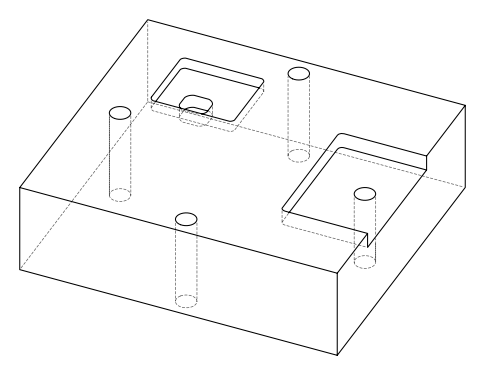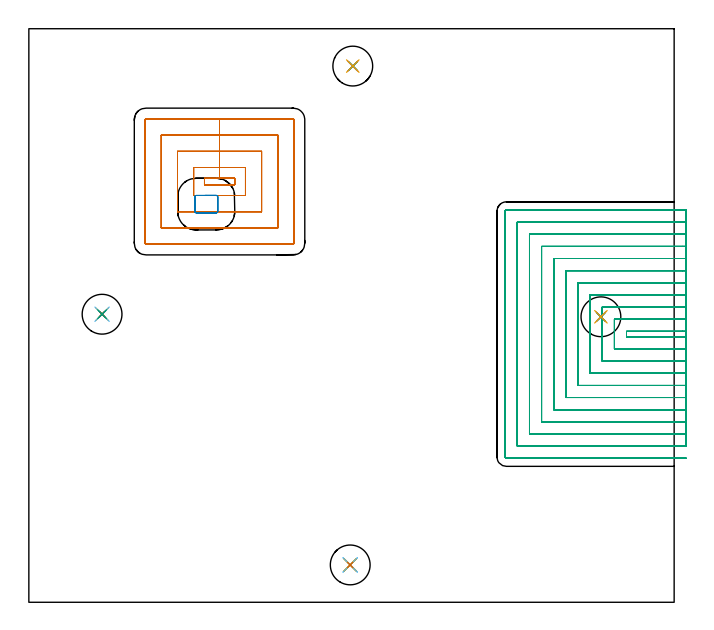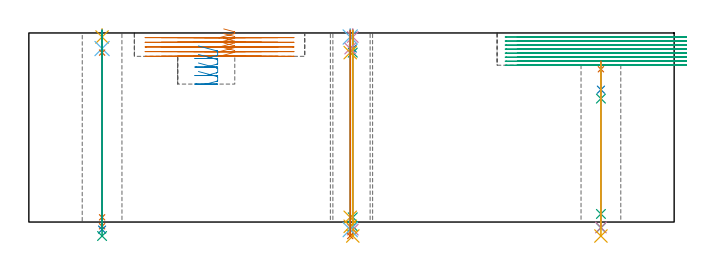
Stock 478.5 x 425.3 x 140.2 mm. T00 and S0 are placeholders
(PLAN: 23 operations, 19 tool changes, 99.9 min)
(1 MILL_RECTANGULAR_POCKET | POCKET_RECTANGULAR_STRAIGHT | UGT0201_010 | Follow Part, ap 4, ae 75% | 12 min | 236859 mm3)
(2 MILL_RECTANGULAR_POCKET_1 | POCKET_RECTANGULAR_STRAIGHT_1 | UGT0201_109 | Follow Part, ap 6.35, ae 75% | 1.06 min | 30053 mm3)
(3 MILL_SLOT | SLOT_PARTIAL_RECTANGULAR | NXT0201_011 | Follow Part, ap 3, ae 75% | 79.22 min | 614961 mm3)
(4 SPOT_DRILL | STEP1HOLE | NXT0321_9005460120000 | 0.05 min | 223 mm3)
(5 SPOT_DRILL_1 | STEP1HOLE_1 | NXT0321_9005460120000 | 0.05 min | 167 mm3)
(6 SPOT_DRILL_2 | STEP1HOLE_2 | NXT0321_9005460120000 | 0.05 min | 177 mm3)
(7 SPOT_DRILL_3 | STEP1HOLE_3 | NXT0321_9005460120000 | 0.05 min | 185 mm3)
(8 DRILL_BLIND_HOLE_INTO_CENTER | STEP1HOLE | UGT0301_196 | 0.06 min | 365 mm3)
(9 GUN_DRILL_THROUGH_HOLE | STEP1HOLE | UGT0307_003 | 0.64 min | 4926 mm3)
(10 SPADE_DRILL_TO_ENLARGE_THROUGH_HOLE | STEP1HOLE | UGT0306_009 | 0.59 min | 32164 mm3)
(11 DRILL_TO_ENLARGE_THROUGH_HOLE | STEP1HOLE | UGT0301_394 | 0.61 min | 58075 mm3)
(12 DRILL_BLIND_HOLE_INTO_CENTER_1 | STEP1HOLE_1 | UGT0301_196 | 0.06 min | 412 mm3)
(13 GUN_DRILL_THROUGH_HOLE_1 | STEP1HOLE_1 | UGT0307_003 | 0.64 min | 4928 mm3)
(14 SPADE_DRILL_TO_ENLARGE_THROUGH_HOLE_1 | STEP1HOLE_1 | UGT0306_009 | 0.59 min | 32106 mm3)
(15 DRILL_TO_ENLARGE_THROUGH_HOLE_1 | STEP1HOLE_1 | UGT0301_394 | 0.61 min | 58131 mm3)
(16 DRILL_BLIND_HOLE_INTO_CENTER_2 | STEP1HOLE_2 | UGT0301_196 | 0.06 min | 343 mm3)
(17 GUN_DRILL_THROUGH_HOLE_2 | STEP1HOLE_2 | UGT0307_003 | 0.64 min | 4920 mm3)
(18 SPADE_DRILL_TO_ENLARGE_THROUGH_HOLE_2 | STEP1HOLE_2 | UGT0306_009 | 0.59 min | 32151 mm3)
(19 DRILL_TO_ENLARGE_THROUGH_HOLE_2 | STEP1HOLE_2 | UGT0301_394 | 0.61 min | 58145 mm3)
(20 DRILL_BLIND_HOLE_INTO_CENTER_3 | STEP1HOLE_3 | NXT0301_092 | 0.09 min | 1723 mm3)
(21 GUN_DRILL_THROUGH_HOLE_3 | STEP1HOLE_3 | UGT0307_009 | 0.59 min | 11191 mm3)
(22 DRILL_TO_ENLARGE_THROUGH_HOLE_3 | STEP1HOLE_3 | NXT0301_104 | 0.5 min | 4752 mm3)
(23 DRILL_TO_ENLARGE_THROUGH_HOLE_4 | STEP1HOLE_3 | UGT0301_394 | 0.52 min | 61577 mm3)
(TOOL UGT0201_010 | End Mill 16 mm | D16 FL22 Z2)
(TOOL UGT0201_109 | End Mill 25.4 mm | D25.4 FL25 Z2)
(TOOL NXT0201_011 | ENDMILL 12mm [2P460-1200-NA 1630] | D12 FL38 Z6)
(TOOL NXT0321_9005460120000 | NC Spot Drill, 142deg, 12mm, Carbide, Uncoated | D12 PA142 FL30 Z2)
(TOOL UGT0301_196 | Twist Drill 7.7 mm | D7.7 PA118 FL73 Z2)
(TOOL UGT0307_003 | Gun Drill 7 mm | D7 PA130 FL24 Z1)
(TOOL UGT0306_009 | Spade Drill 18.5mm | D18.5 PA132 FL10 Z2)
(TOOL UGT0301_394 | Twist Drill 29.5 mm | D29.5 PA118 FL165 Z2)
(TOOL NXT0301_092 | Carbide Drill 12.1mm [860.1-1210-061A1-MM 2214] | D12.1 PA140 FL77 Z2)
(TOOL UGT0307_009 | Gun Drill 12 mm | D12 PA130 FL24 Z1)
(TOOL NXT0301_104 | Carbide Drill 14mm [860.1-1400-112A1-MM 2214] | D14 PA140 FL123 Z2)
(OP 1 MILL_RECTANGULAR_POCKET)
G17 G21 G94 G90
T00 M6
G54
G17 G0 G90 X144.491 Y309.6 S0 M3
G43 Z150.2 H0
Z143.2
G94 G1 X152.6 Z141.027 F250.
Y314.4 Z139.741
X141.4 Z136.74
X130.2 F500.
Y309.6
X152.6
Y314.4
X141.4
Y322.4
X122.2
Y301.6
X160.6
Y322.4
X141.4
Y334.4
X110.2
Y289.6
X172.6
Y334.4
X141.4
Y346.4
X98.2
Y277.6
X184.6
Y346.4
X141.4
Y358.4
X86.8
G3 X86.2 Y357.8 R0.6
G1 Y266.2
G3 X86.8 Y265.6 R0.6
G1 X196.
G3 X196.6 Y266.2 R0.6
G1 Y357.8
G3 X196. Y358.4 R0.6
G1 X141.4
X140.4
G0 X144.491 Y309.6 Z139.74
G1 X152.6 Z137.567 F250.
Y314.4 Z136.281
X141.4 Z133.28
X130.2 F500.
Y309.6
X152.6
Y314.4
X141.4
Y322.4
X122.2
Y301.6
X160.6
Y322.4
X141.4
Y334.4
X110.2
Y289.6
X172.6
Y334.4
X141.4
Y346.4
X98.2
Y277.6
X184.6
Y346.4
X141.4
Y358.4
X86.8
G3 X86.2 Y357.8 R0.6
G1 Y266.2
G3 X86.8 Y265.6 R0.6
G1 X196.
G3 X196.6 Y266.2 R0.6
G1 Y357.8
G3 X196. Y358.4 R0.6
G1 X141.4
X140.4
G0 X144.491 Y309.6 Z136.28
G1 X152.6 Z134.107 F250.
Y314.4 Z132.821
X141.4 Z129.82
X130.2 F500.
Y309.6
X152.6
Y314.4
X141.4
Y322.4
X122.2
Y301.6
X160.6
Y322.4
X141.4
Y334.4
X110.2
Y289.6
X172.6
Y334.4
X141.4
Y346.4
X98.2
Y277.6
X184.6
Y346.4
X141.4
Y358.4
X86.8
G3 X86.2 Y357.8 R0.6
G1 Y266.2
G3 X86.8 Y265.6 R0.6
G1 X196.
G3 X196.6 Y266.2 R0.6
G1 Y357.8
G3 X196. Y358.4 R0.6
G1 X141.4
X140.4
G0 X144.491 Y309.6 Z132.82
G1 X152.6 Z130.647 F250.
Y314.4 Z129.361
X141.4 Z126.36
X130.2 F500.
Y309.6
X152.6
Y314.4
X141.4
Y322.4
X122.2
Y301.6
X160.6
Y322.4
X141.4
Y334.4
X110.2
Y289.6
X172.6
Y334.4
X141.4
Y346.4
X98.2
Y277.6
X184.6
Y346.4
X141.4
Y358.4
X86.8
G3 X86.2 Y357.8 R0.6
G1 Y266.2
G3 X86.8 Y265.6 R0.6
G1 X196.
G3 X196.6 Y266.2 R0.6
G1 Y357.8
G3 X196. Y358.4 R0.6
G1 X141.4
X140.4
G0 X144.491 Y309.6 Z129.36
G1 X152.6 Z127.187 F250.
Y314.4 Z125.901
X141.4 Z122.9
X130.2 F500.
Y309.6
X152.6
Y314.4
X141.4
Y322.4
X122.2
Y301.6
X160.6
Y322.4
X141.4
Y334.4
X110.2
Y289.6
X172.6
Y334.4
X141.4
Y346.4
X98.2
Y277.6
X184.6
Y346.4
X141.4
Y358.4
X86.8
G3 X86.2 Y357.8 R0.6
G1 Y266.2
G3 X86.8 Y265.6 R0.6
G1 X196.
G3 X196.6 Y266.2 R0.6
G1 Y357.8
G3 X196. Y358.4 R0.6
G1 X141.4
X140.4
G0 Z150.2
M5
M2
(OP 2 MILL_RECTANGULAR_POCKET_1)
G17 G21 G94 G90
T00 M6
G54
G17 G0 G90 X125.728 Y288.8 S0 M3
G43 Z150.2 H0
Z130.567
G94 G1 X139. Z127.01 F250.
X139.1 Z126.983
X139.367 Y288.864 Z126.91
X139.607 Y288.999 Z126.836
X139.801 Y289.193 Z126.763
X139.936 Y289.433 Z126.689
X140. Y289.7 Z126.615
Y300.8 Z123.641
X139.936 Y301.067 Z123.567
X139.801 Y301.307 Z123.494
X139.607 Y301.501 Z123.42
X139.367 Y301.636 Z123.347
X139.1 Y301.7 Z123.273
X139. Z123.246
X131.55 Z121.25
X124.1 F500.
G3 X123.1 Y300.7 R1.
G1 Y289.8
G3 X124.1 Y288.8 R1.
G1 X139.
G3 X140. Y289.8 R1.
G1 Y300.7
G3 X139. Y301.7 R1.
G1 X131.55
X130.55
G0 X125.728 Y288.8 Z124.25
G1 X139. Z120.694 F250.
X139.1 Z120.667
X139.367 Y288.864 Z120.593
X139.607 Y288.999 Z120.52
X139.801 Y289.193 Z120.446
X139.936 Y289.433 Z120.372
X140. Y289.7 Z120.299
Y300.8 Z117.324
X139.936 Y301.067 Z117.251
X139.801 Y301.307 Z117.177
X139.607 Y301.501 Z117.104
X139.367 Y301.636 Z117.03
X139.1 Y301.7 Z116.956
X139. Z116.93
X131.55 Z114.933
X124.1 F500.
G3 X123.1 Y300.7 R1.
G1 Y289.8
G3 X124.1 Y288.8 R1.
G1 X139.
G3 X140. Y289.8 R1.
G1 Y300.7
G3 X139. Y301.7 R1.
G1 X131.55
X130.55
G0 X125.728 Y288.8 Z117.933
G1 X139. Z114.377 F250.
X139.1 Z114.35
X139.367 Y288.864 Z114.277
X139.607 Y288.999 Z114.203
X139.801 Y289.193 Z114.129
X139.936 Y289.433 Z114.056
X140. Y289.7 Z113.982
Y300.8 Z111.008
X139.936 Y301.067 Z110.934
X139.801 Y301.307 Z110.861
X139.607 Y301.501 Z110.787
X139.367 Y301.636 Z110.713
X139.1 Y301.7 Z110.64
X139. Z110.613
X131.55 Z108.617
X124.1 F500.
G3 X123.1 Y300.7 R1.
G1 Y289.8
G3 X124.1 Y288.8 R1.
G1 X139.
G3 X140. Y289.8 R1.
G1 Y300.7
G3 X139. Y301.7 R1.
G1 X131.55
X130.55
G0 X125.728 Y288.8 Z111.617
G1 X139. Z108.06 F250.
X139.1 Z108.034
X139.367 Y288.864 Z107.96
X139.607 Y288.999 Z107.886
X139.801 Y289.193 Z107.813
X139.936 Y289.433 Z107.739
X140. Y289.7 Z107.665
Y300.8 Z104.691
X139.936 Y301.067 Z104.618
X139.801 Y301.307 Z104.544
X139.607 Y301.501 Z104.47
X139.367 Y301.636 Z104.397
X139.1 Y301.7 Z104.323
X139. Z104.296
X131.55 Z102.3
X124.1 F500.
G3 X123.1 Y300.7 R1.
G1 Y289.8
G3 X124.1 Y288.8 R1.
G1 X139.
G3 X140. Y289.8 R1.
G1 Y300.7
G3 X139. Y301.7 R1.
G1 X131.55
X130.55
G0 Z150.2
M5
M2
(OP 3 MILL_SLOT)
G17 G21 G94 G90
T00 M6
G54
G17 G0 G90 X487.5 Y200.9 S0 M3
G43 Z150.2 H1
Z137.212
G94 G1 X484.5 F250.
X443.2 F500.
Y196.8
X484.5
X487.5 F250.
Y209.9
X484.5
X434.2 F500.
Y187.8
X484.5
X487.5 F250.
Y218.9
X484.5
X425.2 F500.
Y178.8
X484.5
X487.5 F250.
Y227.9
X484.5
X416.2 F500.
Y169.8
X484.5
X487.5 F250.
Y236.9
X484.5
X407.2 F500.
Y160.8
X484.5
X487.5 F250.
Y245.9
X484.5
X398.2 F500.
Y151.8
X484.5
X487.5 F250.
Y254.9
X484.5
X389.2 F500.
Y142.8
X484.5
X487.5 F250.
Y263.9
X484.5
X380.2 F500.
Y133.8
X484.5
X487.5 F250.
Y272.9
X484.5
X371.2 F500.
Y124.8
X484.5
X487.5 F250.
Y281.9
X484.5
X362.2 F500.
Y115.8
X484.5
X487.5 F250.
Y290.9
X484.5
X354. F500.
G3 X353.2 Y290.1 R0.8
G1 Y107.6
G3 X354. Y106.8 R0.8
G1 X484.5
X487.5 F250.
G0 Y200.9 Z134.225
G1 X484.5
X443.2 F500.
Y196.8
X484.5
X487.5 F250.
Y209.9
X484.5
X434.2 F500.
Y187.8
X484.5
X487.5 F250.
Y218.9
X484.5
X425.2 F500.
Y178.8
X484.5
X487.5 F250.
Y227.9
X484.5
X416.2 F500.
Y169.8
X484.5
X487.5 F250.
Y236.9
X484.5
X407.2 F500.
Y160.8
X484.5
X487.5 F250.
Y245.9
X484.5
X398.2 F500.
Y151.8
X484.5
X487.5 F250.
Y254.9
X484.5
X389.2 F500.
Y142.8
X484.5
X487.5 F250.
Y263.9
X484.5
X380.2 F500.
Y133.8
X484.5
X487.5 F250.
Y272.9
X484.5
X371.2 F500.
Y124.8
X484.5
X487.5 F250.
Y281.9
X484.5
X362.2 F500.
Y115.8
X484.5
X487.5 F250.
Y290.9
X484.5
X354. F500.
G3 X353.2 Y290.1 R0.8
G1 Y107.6
G3 X354. Y106.8 R0.8
G1 X484.5
X487.5 F250.
G0 Y200.9 Z131.237
G1 X484.5
X443.2 F500.
Y196.8
X484.5
X487.5 F250.
Y209.9
X484.5
X434.2 F500.
Y187.8
X484.5
X487.5 F250.
Y218.9
X484.5
X425.2 F500.
Y178.8
X484.5
X487.5 F250.
Y227.9
X484.5
X416.2 F500.
Y169.8
X484.5
X487.5 F250.
Y236.9
X484.5
X407.2 F500.
Y160.8
X484.5
X487.5 F250.
Y245.9
X484.5
X398.2 F500.
Y151.8
X484.5
X487.5 F250.
Y254.9
X484.5
X389.2 F500.
Y142.8
X484.5
X487.5 F250.
Y263.9
X484.5
X380.2 F500.
Y133.8
X484.5
X487.5 F250.
Y272.9
X484.5
X371.2 F500.
Y124.8
X484.5
X487.5 F250.
Y281.9
X484.5
X362.2 F500.
Y115.8
X484.5
X487.5 F250.
Y290.9
X484.5
X354. F500.
G3 X353.2 Y290.1 R0.8
G1 Y107.6
G3 X354. Y106.8 R0.8
G1 X484.5
X487.5 F250.
G0 Y200.9 Z128.25
G1 X484.5
X443.2 F500.
Y196.8
X484.5
X487.5 F250.
Y209.9
X484.5
X434.2 F500.
Y187.8
X484.5
X487.5 F250.
Y218.9
X484.5
X425.2 F500.
Y178.8
X484.5
X487.5 F250.
Y227.9
X484.5
X416.2 F500.
Y169.8
X484.5
X487.5 F250.
Y236.9
X484.5
X407.2 F500.
Y160.8
X484.5
X487.5 F250.
Y245.9
X484.5
X398.2 F500.
Y151.8
X484.5
X487.5 F250.
Y254.9
X484.5
X389.2 F500.
Y142.8
X484.5
X487.5 F250.
Y263.9
X484.5
X380.2 F500.
Y133.8
X484.5
X487.5 F250.
Y272.9
X484.5
X371.2 F500.
Y124.8
X484.5
X487.5 F250.
Y281.9
X484.5
X362.2 F500.
Y115.8
X484.5
X487.5 F250.
Y290.9
X484.5
X354. F500.
G3 X353.2 Y290.1 R0.8
G1 Y107.6
G3 X354. Y106.8 R0.8
G1 X484.5
X487.5 F250.
G0 Y200.9 Z125.262
G1 X484.5
X443.2 F500.
Y196.8
X484.5
X487.5 F250.
Y209.9
X484.5
X434.2 F500.
Y187.8
X484.5
X487.5 F250.
Y218.9
X484.5
X425.2 F500.
Y178.8
X484.5
X487.5 F250.
Y227.9
X484.5
X416.2 F500.
Y169.8
X484.5
X487.5 F250.
Y236.9
X484.5
X407.2 F500.
Y160.8
X484.5
X487.5 F250.
Y245.9
X484.5
X398.2 F500.
Y151.8
X484.5
X487.5 F250.
Y254.9
X484.5
X389.2 F500.
Y142.8
X484.5
X487.5 F250.
Y263.9
X484.5
X380.2 F500.
Y133.8
X484.5
X487.5 F250.
Y272.9
X484.5
X371.2 F500.
Y124.8
X484.5
X487.5 F250.
Y281.9
X484.5
X362.2 F500.
Y115.8
X484.5
X487.5 F250.
Y290.9
X484.5
X354. F500.
G3 X353.2 Y290.1 R0.8
G1 Y107.6
G3 X354. Y106.8 R0.8
G1 X484.5
X487.5 F250.
G0 Y200.9 Z122.275
G1 X484.5
X443.2 F500.
Y196.8
X484.5
X487.5 F250.
Y209.9
X484.5
X434.2 F500.
Y187.8
X484.5
X487.5 F250.
Y218.9
X484.5
X425.2 F500.
Y178.8
X484.5
X487.5 F250.
Y227.9
X484.5
X416.2 F500.
Y169.8
X484.5
X487.5 F250.
Y236.9
X484.5
X407.2 F500.
Y160.8
X484.5
X487.5 F250.
Y245.9
X484.5
X398.2 F500.
Y151.8
X484.5
X487.5 F250.
Y254.9
X484.5
X389.2 F500.
Y142.8
X484.5
X487.5 F250.
Y263.9
X484.5
X380.2 F500.
Y133.8
X484.5
X487.5 F250.
Y272.9
X484.5
X371.2 F500.
Y124.8
X484.5
X487.5 F250.
Y281.9
X484.5
X362.2 F500.
Y115.8
X484.5
X487.5 F250.
Y290.9
X484.5
X354. F500.
G3 X353.2 Y290.1 R0.8
G1 Y107.6
G3 X354. Y106.8 R0.8
G1 X484.5
X487.5 F250.
G0 Y200.9 Z119.287
G1 X484.5
X443.2 F500.
Y196.8
X484.5
X487.5 F250.
Y209.9
X484.5
X434.2 F500.
Y187.8
X484.5
X487.5 F250.
Y218.9
X484.5
X425.2 F500.
Y178.8
X484.5
X487.5 F250.
Y227.9
X484.5
X416.2 F500.
Y169.8
X484.5
X487.5 F250.
Y236.9
X484.5
X407.2 F500.
Y160.8
X484.5
X487.5 F250.
Y245.9
X484.5
X398.2 F500.
Y151.8
X484.5
X487.5 F250.
Y254.9
X484.5
X389.2 F500.
Y142.8
X484.5
X487.5 F250.
Y263.9
X484.5
X380.2 F500.
Y133.8
X484.5
X487.5 F250.
Y272.9
X484.5
X371.2 F500.
Y124.8
X484.5
X487.5 F250.
Y281.9
X484.5
X362.2 F500.
Y115.8
X484.5
X487.5 F250.
Y290.9
X484.5
X354. F500.
G3 X353.2 Y290.1 R0.8
G1 Y107.6
G3 X354. Y106.8 R0.8
G1 X484.5
X487.5 F250.
G0 Y200.9 Z116.3
G1 X484.5
X443.2 F500.
Y196.8
X484.5
X487.5 F250.
Y209.9
X484.5
X434.2 F500.
Y187.8
X484.5
X487.5 F250.
Y218.9
X484.5
X425.2 F500.
Y178.8
X484.5
X487.5 F250.
Y227.9
X484.5
X416.2 F500.
Y169.8
X484.5
X487.5 F250.
Y236.9
X484.5
X407.2 F500.
Y160.8
X484.5
X487.5 F250.
Y245.9
X484.5
X398.2 F500.
Y151.8
X484.5
X487.5 F250.
Y254.9
X484.5
X389.2 F500.
Y142.8
X484.5
X487.5 F250.
Y263.9
X484.5
X380.2 F500.
Y133.8
X484.5
X487.5 F250.
Y272.9
X484.5
X371.2 F500.
Y124.8
X484.5
X487.5 F250.
Y281.9
X484.5
X362.2 F500.
Y115.8
X484.5
X487.5 F250.
Y290.9
X484.5
X354. F500.
G3 X353.2 Y290.1 R0.8
G1 Y107.6
G3 X354. Y106.8 R0.8
G1 X484.5
X487.5 F250.
G0 Z150.2
M5
M2
(OP 4 SPOT_DRILL)
G17 G21 G94 G90
T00 M6
G54
G17 G0 G90 X240.2 Y397.6 S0 M3
G43 Z150.2 H0
G94 G81 G98 Z137.2 F250. R143.2
G80
M5
M2
(OP 5 SPOT_DRILL_1)
G17 G21 G94 G90
T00 M6
G54
G17 G0 G90 X54.3 Y213.6 S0 M3
G43 Z150.2 H0
G94 G81 G98 Z137.2 F250. R143.2
G80
M5
M2
(OP 6 SPOT_DRILL_2)
G17 G21 G94 G90
T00 M6
G54
G17 G0 G90 X238.3 Y27.7 S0 M3
G43 Z150.2 H0
G94 G81 G98 Z137.2 F250. R143.2
G80
M5
M2
(OP 7 SPOT_DRILL_3)
G17 G21 G94 G90
T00 M6
G54
G17 G0 G90 X424.2 Y211.7 S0 M3
G43 Z150.2 H0
G94 G81 G98 Z113.3 F250. R119.3
G80
M5
M2
(OP 8 DRILL_BLIND_HOLE_INTO_CENTER)
G17 G21 G94 G90
T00 M6
G54
G17 G0 G90 X240.2 Y397.6 S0 M3
G43 Z150.2 H0
G94 G81 G98 Z128.65 F250. R142.2
G80
M5
M2
(OP 9 GUN_DRILL_THROUGH_HOLE)
G17 G21 G94 G90
T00 M6
G54
G17 G0 G90 X240.2 Y397.6 M8
G43 Z150.2 H0
Z137.833
S716 M3
G94 G1 Z125.621 F125. M26
G4 X.084
Z3.5 F250.
G4 X.084
Z-3.132 F125.
G4 X.084
M5
M9
G0 Z137.833
Z150.2
M2
(OP 10 SPADE_DRILL_TO_ENLARGE_THROUGH_HOLE)
G17 G21 G94 G90
T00 M6
G54
G17 G0 G90 X240.2 Y397.6 S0 M3
G43 Z150.2 H0
G94 G73 G98 Z-5.618 F250. Q18.227 R142.2
G80
M5
M2
(OP 11 DRILL_TO_ENLARGE_THROUGH_HOLE)
G17 G21 G94 G90
T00 M6
G54
G17 G0 G90 X240.2 Y397.6 S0 M3
G43 Z150.2 H0
G94 G73 G98 Z-10.363 F250. Q25.094 R142.2
G80
M5
M2
(OP 12 DRILL_BLIND_HOLE_INTO_CENTER_1)
G17 G21 G94 G90
T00 M6
G54
G17 G0 G90 X54.3 Y213.6 S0 M3
G43 Z150.2 H0
G94 G81 G98 Z128.65 F250. R142.2
G80
M5
M2
(OP 13 GUN_DRILL_THROUGH_HOLE_1)
G17 G21 G94 G90
T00 M6
G54
G17 G0 G90 X54.3 Y213.6 M8
G43 Z150.2 H0
Z137.833
S716 M3
G94 G1 Z125.621 F125. M26
G4 X.084
Z3.5 F250.
G4 X.084
Z-3.132 F125.
G4 X.084
M5
M9
G0 Z137.833
Z150.2
M2
(OP 14 SPADE_DRILL_TO_ENLARGE_THROUGH_HOLE_1)
G17 G21 G94 G90
T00 M6
G54
G17 G0 G90 X54.3 Y213.6 S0 M3
G43 Z150.2 H0
G94 G73 G98 Z-5.618 F250. Q18.227 R142.2
G80
M5
M2
(OP 15 DRILL_TO_ENLARGE_THROUGH_HOLE_1)
G17 G21 G94 G90
T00 M6
G54
G17 G0 G90 X54.3 Y213.6 S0 M3
G43 Z150.2 H0
G94 G73 G98 Z-10.363 F250. Q25.094 R142.2
G80
M5
M2
(OP 16 DRILL_BLIND_HOLE_INTO_CENTER_2)
G17 G21 G94 G90
T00 M6
G54
G17 G0 G90 X238.3 Y27.7 S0 M3
G43 Z150.2 H0
G94 G81 G98 Z128.65 F250. R142.2
G80
M5
M2
(OP 17 GUN_DRILL_THROUGH_HOLE_2)
G17 G21 G94 G90
T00 M6
G54
G17 G0 G90 X238.3 Y27.7 M8
G43 Z150.2 H0
Z137.833
S716 M3
G94 G1 Z125.621 F125. M26
G4 X.084
Z3.5 F250.
G4 X.084
Z-3.132 F125.
G4 X.084
M5
M9
G0 Z137.833
Z150.2
M2
(OP 18 SPADE_DRILL_TO_ENLARGE_THROUGH_HOLE_2)
G17 G21 G94 G90
T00 M6
G54
G17 G0 G90 X238.3 Y27.7 S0 M3
G43 Z150.2 H0
G94 G73 G98 Z-5.618 F250. Q18.227 R142.2
G80
M5
M2
(OP 19 DRILL_TO_ENLARGE_THROUGH_HOLE_2)
G17 G21 G94 G90
T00 M6
G54
G17 G0 G90 X238.3 Y27.7 S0 M3
G43 Z150.2 H0
G94 G73 G98 Z-10.363 F250. Q25.094 R142.2
G80
M5
M2
(OP 20 DRILL_BLIND_HOLE_INTO_CENTER_3)
G17 G21 G94 G90
T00 M6
G54
G17 G0 G90 X424.2 Y211.7 S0 M3
G43 Z150.2 H1
G94 G81 G98 Z98.15 F250. R118.3
G80
M5
M2
(OP 21 GUN_DRILL_THROUGH_HOLE_3)
G17 G21 G94 G90
T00 M6
G54
G17 G0 G90 X424.2 Y211.7 M8
G43 Z150.2 H0
Z111.482
S716 M3
G94 G1 Z91.536 F125. M26
G4 X.084
Z6. F250.
G4 X.084
Z-4.298 F125.
G4 X.084
M5
M9
G0 Z111.482
Z150.2
M2
(OP 22 DRILL_TO_ENLARGE_THROUGH_HOLE_3)
G17 G21 G94 G90
T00 M6
G54
G17 G0 G90 X424.2 Y211.7 S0 M3
G43 Z150.2 H1
G94 G73 G98 Z-4.048 F250. Q13.372 R118.3
G80
M5
M2
(OP 23 DRILL_TO_ENLARGE_THROUGH_HOLE_4)
G17 G21 G94 G90
T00 M6
G54
G17 G0 G90 X424.2 Y211.7 S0 M3
G43 Z150.2 H0
G94 G73 G98 Z-10.363 F250. Q25.333 R118.3
G80
M5
M2
